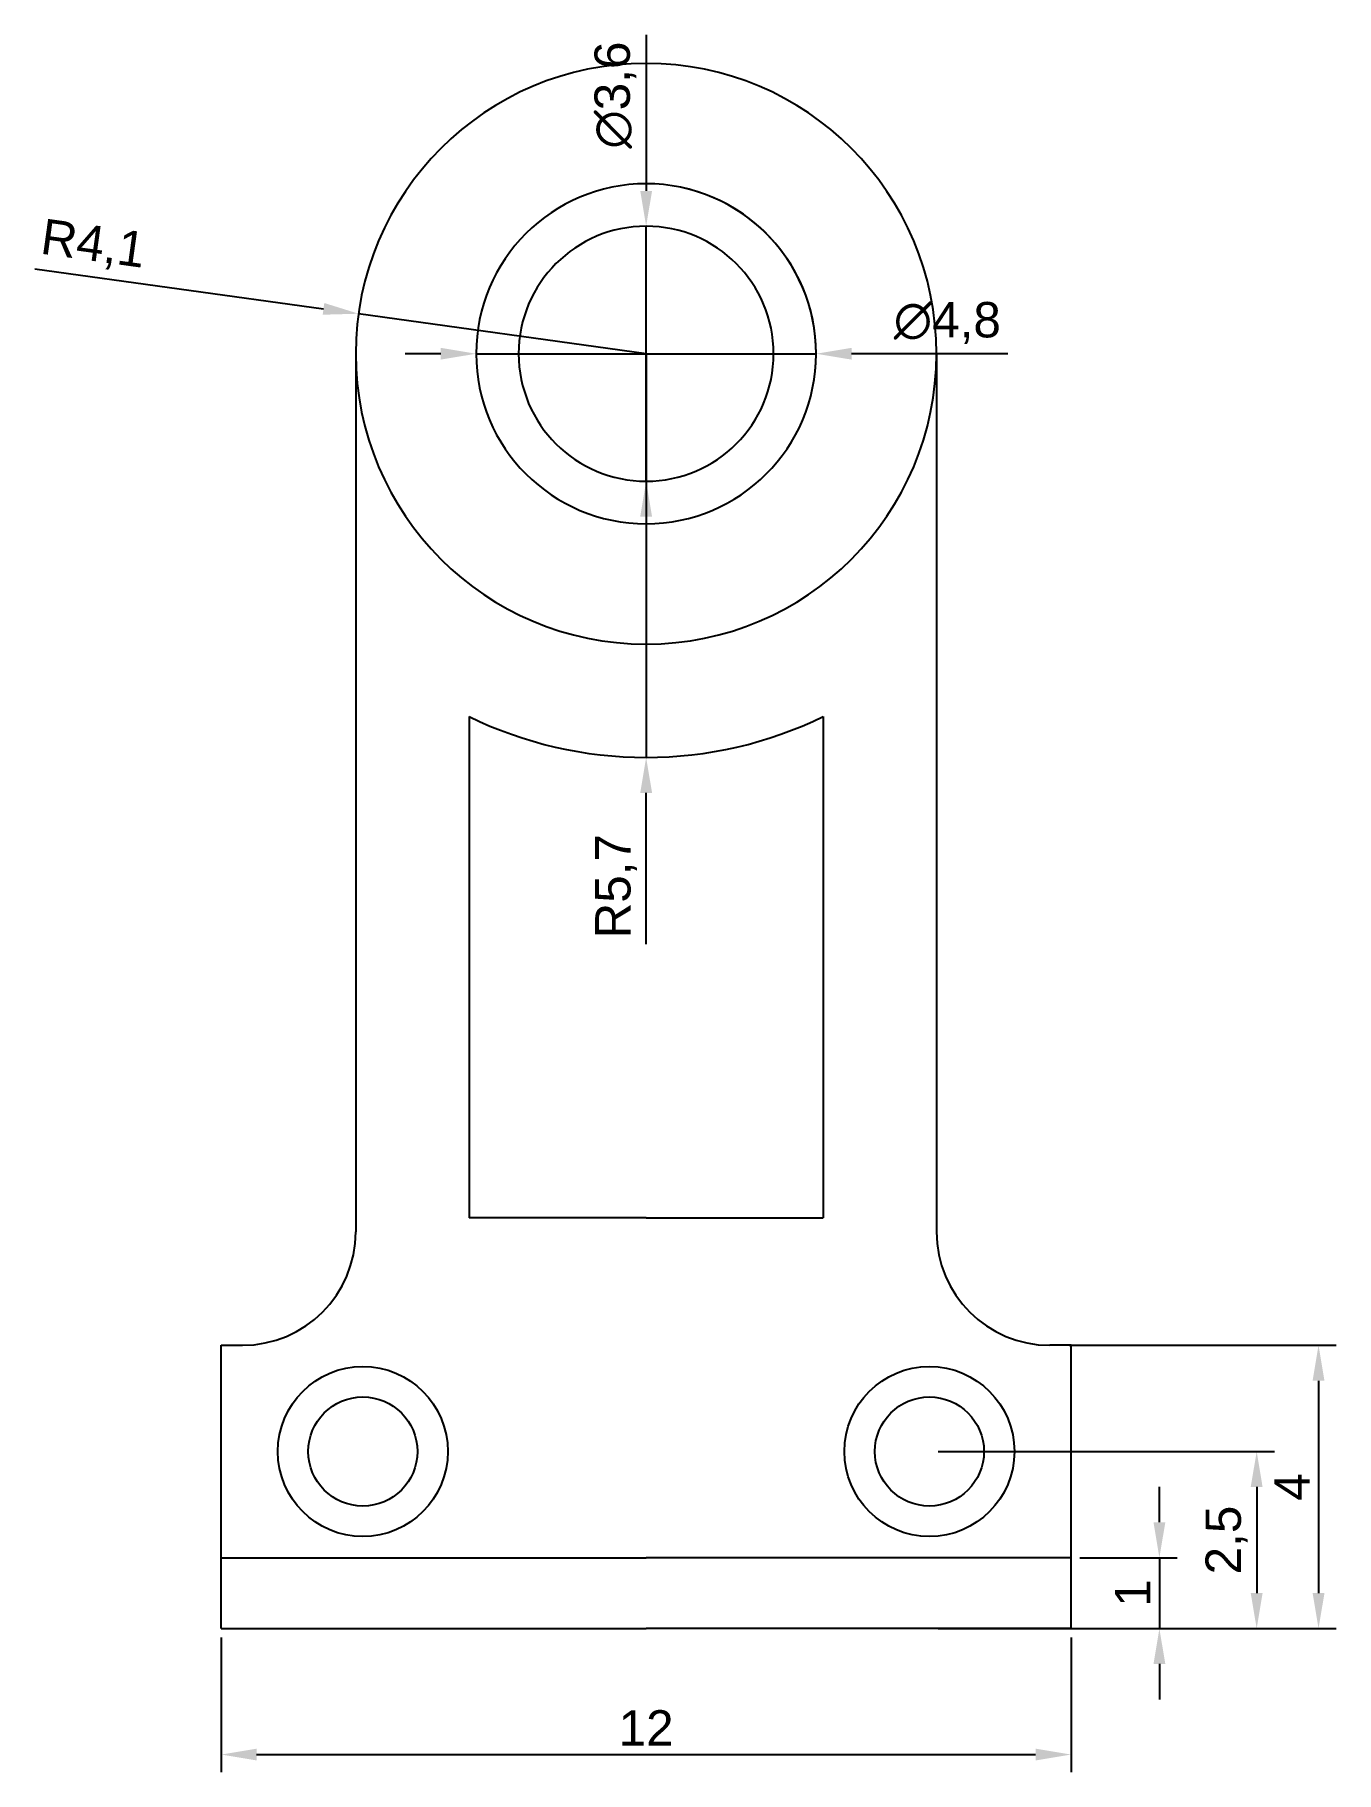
# Model space of a CAD drawing. Header units: millimetres. Extents: x 3506 to 3752, y 751 to 782.
# Drawn here: x 3733.75 to 3752.13, y 751.04 to 775.57 of the extents above.
import ezdxf

# ---------------------------------------------------------------- set-up
doc = ezdxf.new("R2010")
doc.units = ezdxf.units.MM
doc.layers.add('dim', color=50, linetype='Continuous')
doc.styles.get("Standard").update_dxf_attribs({"font": 'arial.ttf'})
doc.dimstyles.new('ISO-25', dxfattribs={"dimscale": 0.2, "dimtxt": 2.5, "dimasz": 2.5, "dimexe": 1.25, "dimexo": 0.625, "dimtad": 1, "dimtxsty": 'Standard', "dimcen": 2.5, "dimadec": 0, "dimazin": 0, "dimtfac": 1, "dimtmove": 0, "dimatfit": 3, "dimfxl": 1, "dimarcsym": 0})

# ---------------------------------------------------------------- blocks, each defined once
blk = doc.blocks.new('*D17')
at = {"layer": 'Defpoints', "color": 0, "transparency": 16777216}
for p in [(3736.381, 753.066), (3748.381, 753.066), (3748.381, 751.287)]:
    blk.add_point(p, dxfattribs=at)
at = {"layer": 'dim', "color": 0, "lineweight": -2, "transparency": 16777216}
for p, q in [((3736.381, 752.941), (3736.381, 751.037)), ((3748.381, 752.941), (3748.381, 751.037)), ((3736.881, 751.287), (3747.881, 751.287))]:
    blk.add_line(p, q, dxfattribs=at)
at = {"layer": 'dim', "color": 0, "transparency": 16777216}
for points in [[(3736.881, 751.37), (3736.881, 751.204), (3736.381, 751.287)], [(3747.881, 751.37), (3747.881, 751.204), (3748.381, 751.287)]]:
    blk.add_solid(points, dxfattribs=at)
at = {"layer": 'dim', "color": 0, "transparency": 16777216, "insert": (3742.381, 751.663), "char_height": 0.5, "attachment_point": 5}
blk.add_mtext('12', dxfattribs=at)
blk = doc.blocks.new('*D18')
at = {"layer": 'Defpoints', "color": 0, "transparency": 16777216}
for p in [(3748.381, 754.066), (3748.381, 753.066), (3749.628, 753.066)]:
    blk.add_point(p, dxfattribs=at)
at = {"layer": 'dim', "color": 0, "lineweight": -2, "transparency": 16777216}
for p, q in [((3749.628, 754.566), (3749.628, 755.066)), ((3748.506, 754.066), (3749.878, 754.066)), ((3749.628, 754.066), (3749.628, 753.066)), ((3748.506, 753.066), (3749.878, 753.066)), ((3749.628, 752.566), (3749.628, 752.066))]:
    blk.add_line(p, q, dxfattribs=at)
at = {"layer": 'dim', "color": 0, "transparency": 16777216}
for points in [[(3749.545, 754.566), (3749.712, 754.566), (3749.628, 754.066)], [(3749.545, 752.566), (3749.712, 752.566), (3749.628, 753.066)]]:
    blk.add_solid(points, dxfattribs=at)
at = {"layer": 'dim', "color": 0, "transparency": 16777216, "insert": (3749.252, 753.566), "char_height": 0.5, "attachment_point": 5, "rotation": 90}
blk.add_mtext('1', dxfattribs=at)
blk = doc.blocks.new('*D19')
at = {"layer": 'Defpoints', "color": 0, "transparency": 16777216}
for p in [(3748.231, 757.066), (3748.381, 753.066), (3751.875, 753.066)]:
    blk.add_point(p, dxfattribs=at)
at = {"layer": 'dim', "color": 0, "lineweight": -2, "transparency": 16777216}
for p, q in [((3748.356, 757.066), (3752.125, 757.066)), ((3751.875, 756.566), (3751.875, 753.566)), ((3748.506, 753.066), (3752.125, 753.066))]:
    blk.add_line(p, q, dxfattribs=at)
at = {"layer": 'dim', "color": 0, "transparency": 16777216}
for points in [[(3751.792, 756.566), (3751.959, 756.566), (3751.875, 757.066)], [(3751.792, 753.566), (3751.959, 753.566), (3751.875, 753.066)]]:
    blk.add_solid(points, dxfattribs=at)
at = {"layer": 'dim', "color": 0, "transparency": 16777216, "insert": (3751.5, 755.066), "char_height": 0.5, "attachment_point": 5, "rotation": 90}
blk.add_mtext('4', dxfattribs=at)
blk = doc.blocks.new('*D20')
at = {"layer": 'Defpoints', "color": 0, "transparency": 16777216}
for p in [(3746.381, 755.566), (3746.381, 753.066), (3751.002, 753.066)]:
    blk.add_point(p, dxfattribs=at)
at = {"layer": 'dim', "color": 0, "lineweight": -2, "transparency": 16777216}
for p, q in [((3746.506, 755.566), (3751.252, 755.566)), ((3751.002, 755.066), (3751.002, 753.566)), ((3746.506, 753.066), (3751.252, 753.066))]:
    blk.add_line(p, q, dxfattribs=at)
at = {"layer": 'dim', "color": 0, "transparency": 16777216}
for points in [[(3750.918, 755.066), (3751.085, 755.066), (3751.002, 755.566)], [(3750.918, 753.566), (3751.085, 753.566), (3751.002, 753.066)]]:
    blk.add_solid(points, dxfattribs=at)
at = {"layer": 'dim', "color": 0, "transparency": 16777216, "insert": (3750.576, 754.316), "char_height": 0.5, "attachment_point": 5, "rotation": 90}
blk.add_mtext('2,5', dxfattribs=at)
blk = doc.blocks.new('*D21')
at = {"layer": 'Defpoints', "color": 0, "transparency": 16777216}
for p in [(3739.981, 771.066), (3744.781, 771.066)]:
    blk.add_point(p, dxfattribs=at)
at = {"layer": 'dim', "color": 0, "lineweight": -2, "transparency": 16777216}
for p, q in [((3739.481, 771.066), (3738.981, 771.066)), ((3739.981, 771.066), (3744.781, 771.066)), ((3747.487, 771.066), (3745.281, 771.066))]:
    blk.add_line(p, q, dxfattribs=at)
blk.add_arc((3742.381, 771.066), 2.4, 354.0317, 87.0158, dxfattribs=at)
at = {"layer": 'dim', "color": 0, "transparency": 16777216}
for points in [[(3739.481, 771.149), (3739.481, 770.983), (3739.981, 771.066)], [(3745.281, 771.149), (3745.281, 770.983), (3744.781, 771.066)]]:
    blk.add_solid(points, dxfattribs=at)
at = {"layer": 'dim', "color": 0, "transparency": 16777216, "insert": (3746.634, 771.5), "char_height": 0.5, "attachment_point": 5}
blk.add_mtext('∅4,8', dxfattribs=at)
blk = doc.blocks.new('*D22')
at = {"layer": 'Defpoints', "color": 0, "transparency": 16777216}
for p in [(3742.381, 772.866), (3742.381, 769.266)]:
    blk.add_point(p, dxfattribs=at)
at = {"layer": 'dim', "color": 0, "lineweight": -2, "transparency": 16777216}
for p, q in [((3742.381, 775.57), (3742.381, 773.366)), ((3742.381, 769.266), (3742.381, 772.866)), ((3742.381, 768.766), (3742.381, 768.266))]:
    blk.add_line(p, q, dxfattribs=at)
at = {"layer": 'dim', "color": 0, "transparency": 16777216}
for points in [[(3742.298, 773.366), (3742.465, 773.366), (3742.381, 772.866)], [(3742.298, 768.766), (3742.465, 768.766), (3742.381, 769.266)]]:
    blk.add_solid(points, dxfattribs=at)
at = {"layer": 'dim', "color": 0, "transparency": 16777216, "insert": (3741.948, 774.718), "char_height": 0.5, "attachment_point": 5, "rotation": 90}
blk.add_mtext('∅3,6', dxfattribs=at)
blk = doc.blocks.new('*D23')
at = {"layer": 'Defpoints', "color": 0, "transparency": 16777216}
for p in [(3738.321, 771.631), (3742.381, 771.066)]:
    blk.add_point(p, dxfattribs=at)
at = {"layer": 'dim', "color": 0, "lineweight": -2, "transparency": 16777216}
for p, q in [((3733.749, 772.267), (3737.825, 771.7)), ((3742.381, 771.066), (3738.321, 771.631))]:
    blk.add_line(p, q, dxfattribs=at)
at = {"layer": 'dim', "color": 0, "transparency": 16777216}
blk.add_solid([(3737.837, 771.782), (3737.814, 771.617), (3738.321, 771.631)], dxfattribs=at)
at = {"layer": 'dim', "color": 0, "transparency": 16777216, "insert": (3734.571, 772.582), "char_height": 0.5, "attachment_point": 5, "rotation": 352.0821}
blk.add_mtext('R4,1', dxfattribs=at)
blk = doc.blocks.new('*D24')
at = {"layer": 'Defpoints', "color": 0, "transparency": 16777216}
for p in [(3742.381, 771.066), (3742.381, 765.366)]:
    blk.add_point(p, dxfattribs=at)
at = {"layer": 'dim', "color": 0, "lineweight": -2, "transparency": 16777216}
for p, q in [((3742.381, 771.066), (3742.381, 765.366)), ((3742.381, 762.727), (3742.381, 764.866))]:
    blk.add_line(p, q, dxfattribs=at)
at = {"layer": 'dim', "color": 0, "transparency": 16777216}
blk.add_solid([(3742.298, 764.866), (3742.465, 764.866), (3742.381, 765.366)], dxfattribs=at)
at = {"layer": 'dim', "color": 0, "transparency": 16777216, "insert": (3741.957, 763.547), "char_height": 0.5, "attachment_point": 5, "rotation": 90}
blk.add_mtext('R5,7', dxfattribs=at)

msp = doc.modelspace()

# ---------------------------------------------------------------- linework, layer by layer
for p, q in [((3738.281, 771.066), (3738.281, 758.666)), ((3746.481, 771.066), (3746.481, 758.666)), ((3739.881, 765.943), (3739.881, 758.866)), ((3744.881, 765.943), (3744.881, 758.866)), ((3742.381, 758.866), (3739.881, 758.866)), ((3739.881, 758.866), (3739.881, 758.866)), ((3742.381, 758.866), (3744.881, 758.866)), ((3744.881, 758.866), (3744.881, 758.866)), ((3736.381, 753.066), (3736.381, 757.066)), ((3736.381, 757.066), (3736.681, 757.066)), ((3748.381, 757.066), (3748.081, 757.066)), ((3748.381, 753.066), (3748.381, 757.066)), ((3736.381, 754.066), (3742.381, 754.066)), ((3748.381, 754.066), (3742.381, 754.066)), ((3736.381, 753.066), (3742.381, 753.066)), ((3748.381, 753.066), (3742.381, 753.066))]:
    msp.add_line(p, q)
for centre, radius in [((3738.381, 755.566), 1.2), ((3746.381, 755.566), 1.2), ((3738.381, 755.566), 0.77), ((3746.381, 755.566), 0.77)]:
    msp.add_circle(centre, radius)
for centre, radius, start, end in [((3742.381, 771.066), 4.1, 90, 270), ((3742.381, 771.066), 4.1, 270, 90), ((3742.381, 771.066), 2.4, 90, 270), ((3742.381, 771.066), 2.4, 270, 90), ((3742.381, 771.066), 1.8, 90, 270), ((3742.381, 771.066), 1.8, 270, 90), ((3742.381, 771.066), 5.7, 243.9856, 270), ((3742.381, 771.066), 5.7, 270, 296.0144), ((3736.681, 758.666), 1.6, 270, 0), ((3748.081, 758.666), 1.6, 180, 270)]:
    msp.add_arc(centre, radius, start, end)

# ---------------------------------------------------------------- dimensions: what is measured, and where the dimension line sits
at = {"layer": 'dim'}
for p1, p2, picture, middle in [((3742.381, 769.266), (3742.381, 772.866), '*D22', (3741.948, 774.718)), ((3739.981, 771.066), (3744.781, 771.066), '*D21', (3746.634, 771.5))]:
    dim = msp.add_diameter_dim_2p(p1=p1, p2=p2, dimstyle='ISO-25', dxfattribs=at)
    dim.commit()
    dim.dimension.update_dxf_attribs({"geometry": picture, "text_midpoint": middle})
dim = msp.add_radius_dim(center=(3742.381, 771.066), mpoint=(3738.321, 771.631), dimstyle='ISO-25', dxfattribs=at)
dim.commit()
dim.dimension.update_dxf_attribs({"geometry": '*D23', "text_midpoint": (3734.512, 772.16), "dimtype": 164})
dim = msp.add_radius_dim(center=(3742.381, 771.066), mpoint=(3742.381, 765.366), dimstyle='ISO-25', dxfattribs=at)
dim.commit()
dim.dimension.update_dxf_attribs({"geometry": '*D24', "text_midpoint": (3741.957, 763.547)})
for base, p1, p2, picture, middle in [((3751.875, 753.066), (3748.231, 757.066), (3748.381, 753.066), '*D19', (3751.5, 755.066)), ((3751.002, 753.066), (3746.381, 755.566), (3746.381, 753.066), '*D20', (3750.576, 754.316)), ((3749.628, 753.066), (3748.381, 754.066), (3748.381, 753.066), '*D18', (3749.252, 753.566))]:
    dim = msp.add_linear_dim(base=base, p1=p1, p2=p2, angle=90, dimstyle='ISO-25', dxfattribs=at)
    dim.commit()
    dim.dimension.update_dxf_attribs({"geometry": picture, "text_midpoint": middle})
dim = msp.add_linear_dim(base=(3748.381, 751.287), p1=(3736.381, 753.066), p2=(3748.381, 753.066), dimstyle='ISO-25', dxfattribs=at)
dim.commit()
dim.dimension.update_dxf_attribs({"geometry": '*D17', "text_midpoint": (3742.381, 751.663)})

doc.saveas('drawing.dxf')
